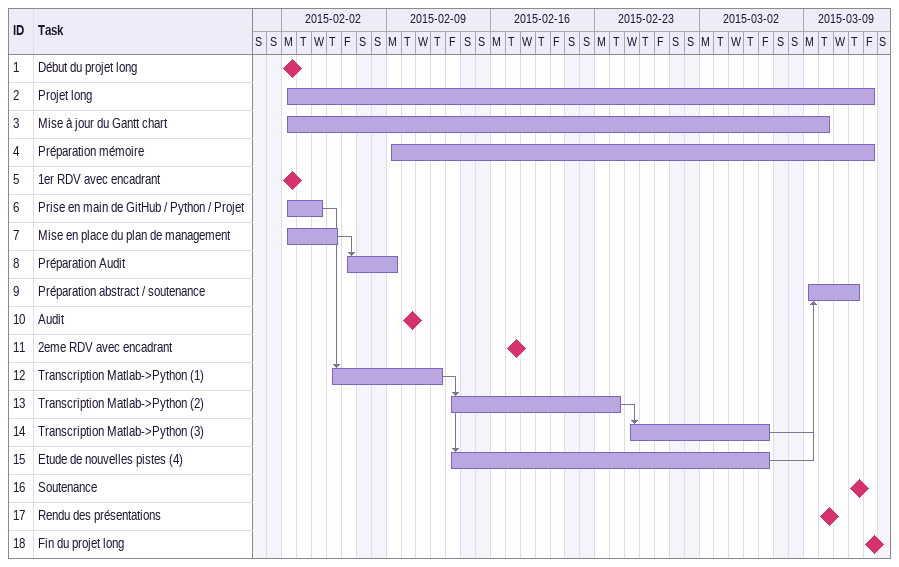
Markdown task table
| ID | Task | Start | Finish | Predecessors |
|---|---|---|---|---|
| 1 | Début du projet long (milestone) | 2015-02-02 | 2015-02-02 |  |
| 2 | Projet long | 2015-02-02 | 2015-03-13 |  |
| 3 | Mise à jour du Gantt chart | 2015-02-02 | 2015-03-10 |  |
| 4 | Préparation mémoire | 2015-02-09 | 2015-03-13 |  |
| 5 | 1er RDV avec encadrant (milestone) | 2015-02-02 | 2015-02-02 |  |
| 6 | Prise en main de GitHub / Python / Projet | 2015-02-02 | 2015-02-04 |  |
| 7 | Mise en place du plan de management | 2015-02-02 | 2015-02-05 |  |
| 8 | Préparation Audit | 2015-02-06 | 2015-02-09 | 7 |
| 9 | Préparation abstract / soutenance | 2015-03-09 | 2015-03-12 | 14, 15 |
| 10 | Audit (milestone) | 2015-02-10 | 2015-02-10 |  |
| 11 | 2eme RDV avec encadrant (milestone) | 2015-02-17 | 2015-02-17 |  |
| 12 | Transcription Matlab->Python (1) | 2015-02-05 | 2015-02-12 | 6 |
| 13 | Transcription Matlab->Python (2) | 2015-02-13 | 2015-02-24 | 12 |
| 14 | Transcription Matlab->Python (3) | 2015-02-25 | 2015-03-06 | 13 |
| 15 | Etude de nouvelles pistes (4) | 2015-02-13 | 2015-03-06 | 12 |
| 16 | Soutenance (milestone) | 2015-03-12 | 2015-03-12 |  |
| 17 | Rendu des présentations (milestone) | 2015-03-10 | 2015-03-10 |  |
| 18 | Fin du projet long (milestone) | 2015-03-13 | 2015-03-13 |  |
